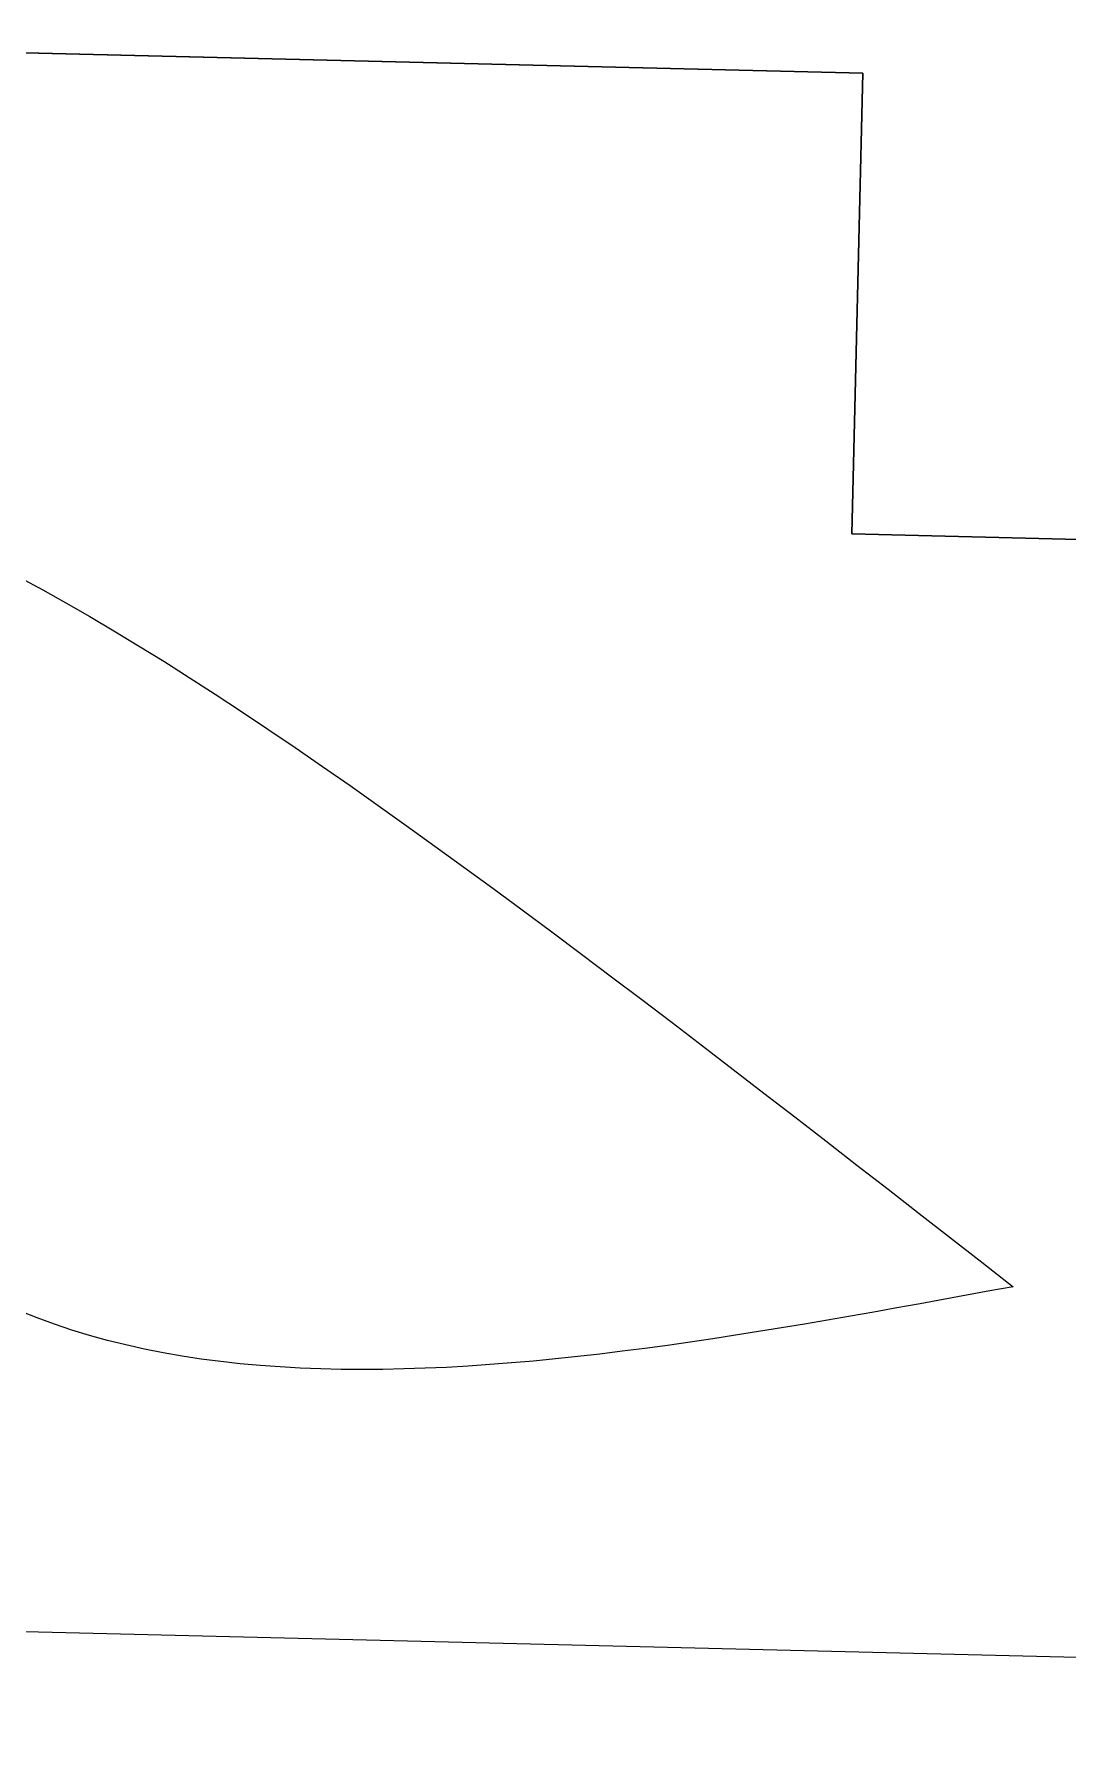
# Model space of a CAD drawing. Header units: millimetres. Extents: x 1418 to 1811, y 1796 to 1956.
# Drawn here: x 1502.54 to 1505.6, y 1840.12 to 1845.17 of the extents above; entities that cross this region are included whole.
import ezdxf

# ---------------------------------------------------------------- set-up
doc = ezdxf.new("R2010")
doc.units = ezdxf.units.MM
doc.layers.add('layout', color=253, linetype='Continuous', lineweight=13)
doc.layers.add('LINHAGROSSA', color=7, linetype='Continuous', lineweight=30)
doc.layers.add('VEGETAIS', color=3, linetype='Continuous')

msp = doc.modelspace()

# ---------------------------------------------------------------- linework, layer by layer
at = {"layer": 'layout'}
for p, q in [((1504.9891, 1845.0514), (1500.248, 1845.1668)), ((1504.9559, 1843.6875), (1504.9891, 1845.0514)), ((1506.4463, 1843.6512), (1504.9559, 1843.6875)), ((1497.1218, 1840.5691), (1515.6785, 1840.1174))]:
    msp.add_line(p, q, dxfattribs=at)
at = {"layer": 'LINHAGROSSA'}
for p, q in [((1504.9891, 1845.0514), (1500.248, 1845.1668)), ((1504.9559, 1843.6875), (1504.9891, 1845.0514)), ((1507.9038, 1843.6157), (1504.9559, 1843.6875))]:
    msp.add_line(p, q, dxfattribs=at)
at = {"layer": 'VEGETAIS'}
msp.add_spline([(1505.433, 1841.4589), (1501.3539, 1843.4554), (1501.779, 1841.9713), (1505.433, 1841.4589)], degree=3, dxfattribs=at)

doc.saveas('drawing.dxf')
